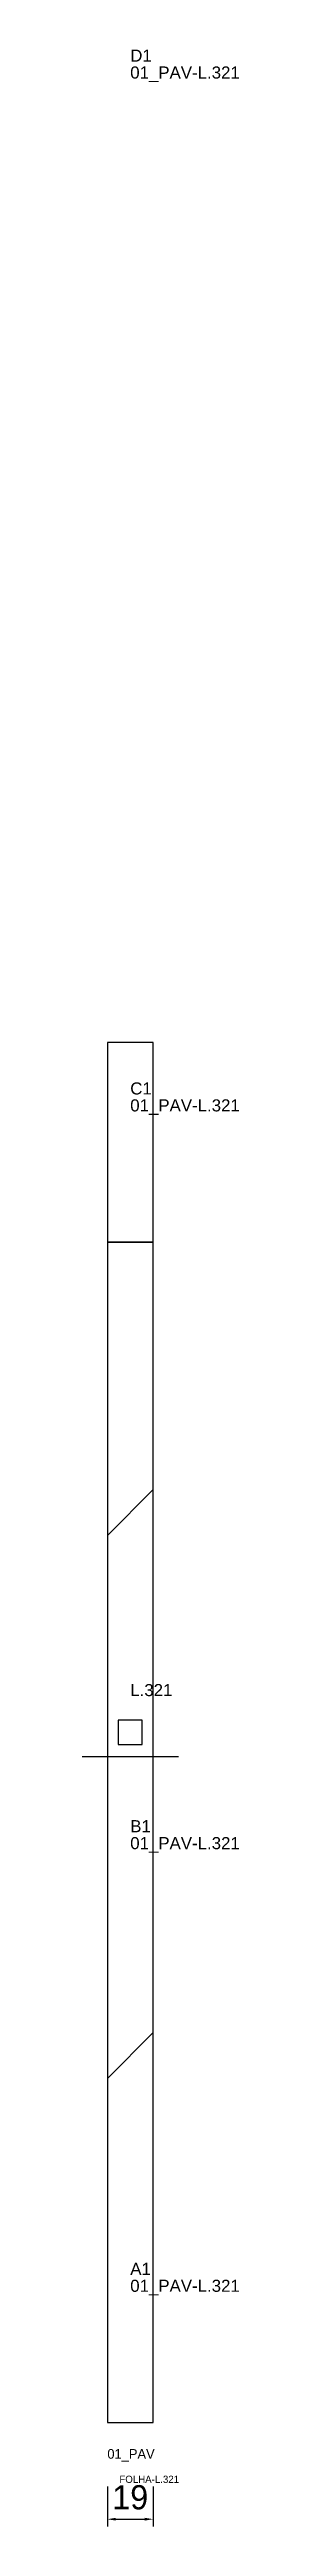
# Model space of a CAD drawing. Header units: metres. Extents: x 212 to 277, y -412 to 612.
import ezdxf

# ---------------------------------------------------------------- set-up
doc = ezdxf.new("R2010")
doc.units = ezdxf.units.M
for name, color, linetype in [('3', 3, 'CONTINUOUS'), ('AUX00', 7, 'CONTINUOUS'), ('COTA', 241, 'CONTINUOUS'), ('FOLHA', 255, 'CONTINUOUS'), ('Hachura', 251, 'CONTINUOUS'), ('NOMENCLATURA', 7, 'CONTINUOUS'), ('Nível', 160, 'CONTINUOUS'), ('Painéis', 200, 'CONTINUOUS'), ('Pilares', 5, 'CONTINUOUS'), ('SARR_2.2x7', 40, 'CONTINUOUS')]:
    doc.layers.add(name, color=color, linetype=linetype)
doc.styles.add('ARIAL', font='Arial.ttf')
doc.styles.add('STR_STANDARD', font='arial.ttf')
doc.dimstyles.new('EZ DXF', dxfattribs={"dimtxt": 10, "dimasz": 3.5, "dimexe": 3, "dimexo": 1.5, "dimgap": 1, "dimtad": 1, "dimdec": 1, "dimdsep": 46, "dimcen": 2.5, "dimazin": 3, "dimtfac": 1, "dimtmove": 0, "dimatfit": 3})

msp = doc.modelspace()

# ---------------------------------------------------------------- hatches: boundary and pattern name
at = {"layer": 'Hachura'}
h = msp.add_hatch(dxfattribs=at)
h.set_pattern_fill('ANSI31', scale=50)
h.paths.add_polyline_path([(222.2, -369.04), (241.2, -369.04), (241.2, 201.5), (222.2, 201.5)])
h = msp.add_hatch(dxfattribs=at)
h.set_pattern_fill('ANSI31', scale=50)
h.paths.add_polyline_path([(222.2, -369.04), (241.2, -369.04), (241.2, 201.5), (222.2, 201.5)])

# ---------------------------------------------------------------- linework, layer by layer
at = {"layer": '3'}
msp.add_lwpolyline([(222.2, 118.96), (241.2, 118.96)], close=True, dxfattribs=at)
msp.add_lwpolyline([(222.2, 118.96), (241.2, 118.96)], close=True, dxfattribs=at)
at = {"layer": 'Painéis', "color": 200}
for p, q in [((241.2, 201.5), (222.2, 201.5)), ((222.2, 201.5), (222.2, -369.04)), ((241.2, 201.5), (222.2, 201.5)), ((222.2, 201.5), (222.2, -369.04)), ((241.2, -369.04), (241.2, 201.5)), ((241.2, -369.04), (241.2, 201.5)), ((222.2, -369.04), (241.2, -369.04)), ((222.2, -369.04), (241.2, -369.04))]:
    msp.add_line(p, q, dxfattribs=at)
at = {"layer": 'Pilares'}
msp.add_lwpolyline([(226.7, -88.77), (236.7, -88.77), (236.7, -78.77), (226.7, -78.77)], close=True, dxfattribs=at)
msp.add_lwpolyline([(226.7, -88.77), (236.7, -88.77), (236.7, -78.77), (226.7, -78.77)], close=True, dxfattribs=at)
at = {"layer": 'SARR_2.2x7'}
msp.add_line((211.7, -93.77), (251.7, -93.77), dxfattribs=at)
msp.add_line((211.7, -93.77), (251.7, -93.77), dxfattribs=at)

# ---------------------------------------------------------------- texts
at = {"layer": '3', "style": 'STR_STANDARD'}
for s, p in [('D1', (231.7, 606.96)), ('D1', (231.7, 606.96)), ('C1', (231.7, 179.96)), ('C1', (231.7, 179.96)), ('B1', (231.7, -125.04)), ('B1', (231.7, -125.04)), ('A1', (231.7, -308.04)), ('A1', (231.7, -308.04))]:
    msp.add_text(s, height=5, dxfattribs=at).set_placement(p)
at = {"layer": 'AUX00', "style": 'STR_STANDARD'}
for p in [(231.7, 599.96), (231.7, 599.96), (231.7, 172.96), (231.7, 172.96), (231.7, -132.04), (231.7, -132.04), (231.7, -315.04), (231.7, -315.04)]:
    msp.add_text('01_PAV-L.321', height=5, dxfattribs=at).set_placement(p)
at = {"layer": 'FOLHA'}
msp.add_text('FOLHA-L.321', height=3, dxfattribs=at).set_placement((227.2, -394.04))
msp.add_text('FOLHA-L.321', height=3, dxfattribs=at).set_placement((227.2, -394.04))
at = {"layer": 'NOMENCLATURA', "insert": (231.7, -63.77), "char_height": 5, "attachment_point": 1, "style": 'ARIAL'}
msp.add_mtext('L.321', dxfattribs=at)
msp.add_mtext('L.321', dxfattribs=at)
at = {"layer": 'Nível'}
msp.add_text('01_PAV', height=4, dxfattribs=at).set_placement((222.2, -384.04))
msp.add_text('01_PAV', height=4, dxfattribs=at).set_placement((222.2, -384.04))

# ---------------------------------------------------------------- dimensions: what is measured, and where the dimension line sits
at = {"layer": 'COTA'}
msp.add_linear_dim(base=(222.2, -409.04), p1=(222.2, -394.04), p2=(241.2, -394.04), dimstyle='EZ DXF', dxfattribs=at).render()
msp.add_linear_dim(base=(222.2, -409.04), p1=(222.2, -394.04), p2=(241.2, -394.04), dimstyle='EZ DXF', dxfattribs=at).render()

doc.saveas('drawing.dxf')
